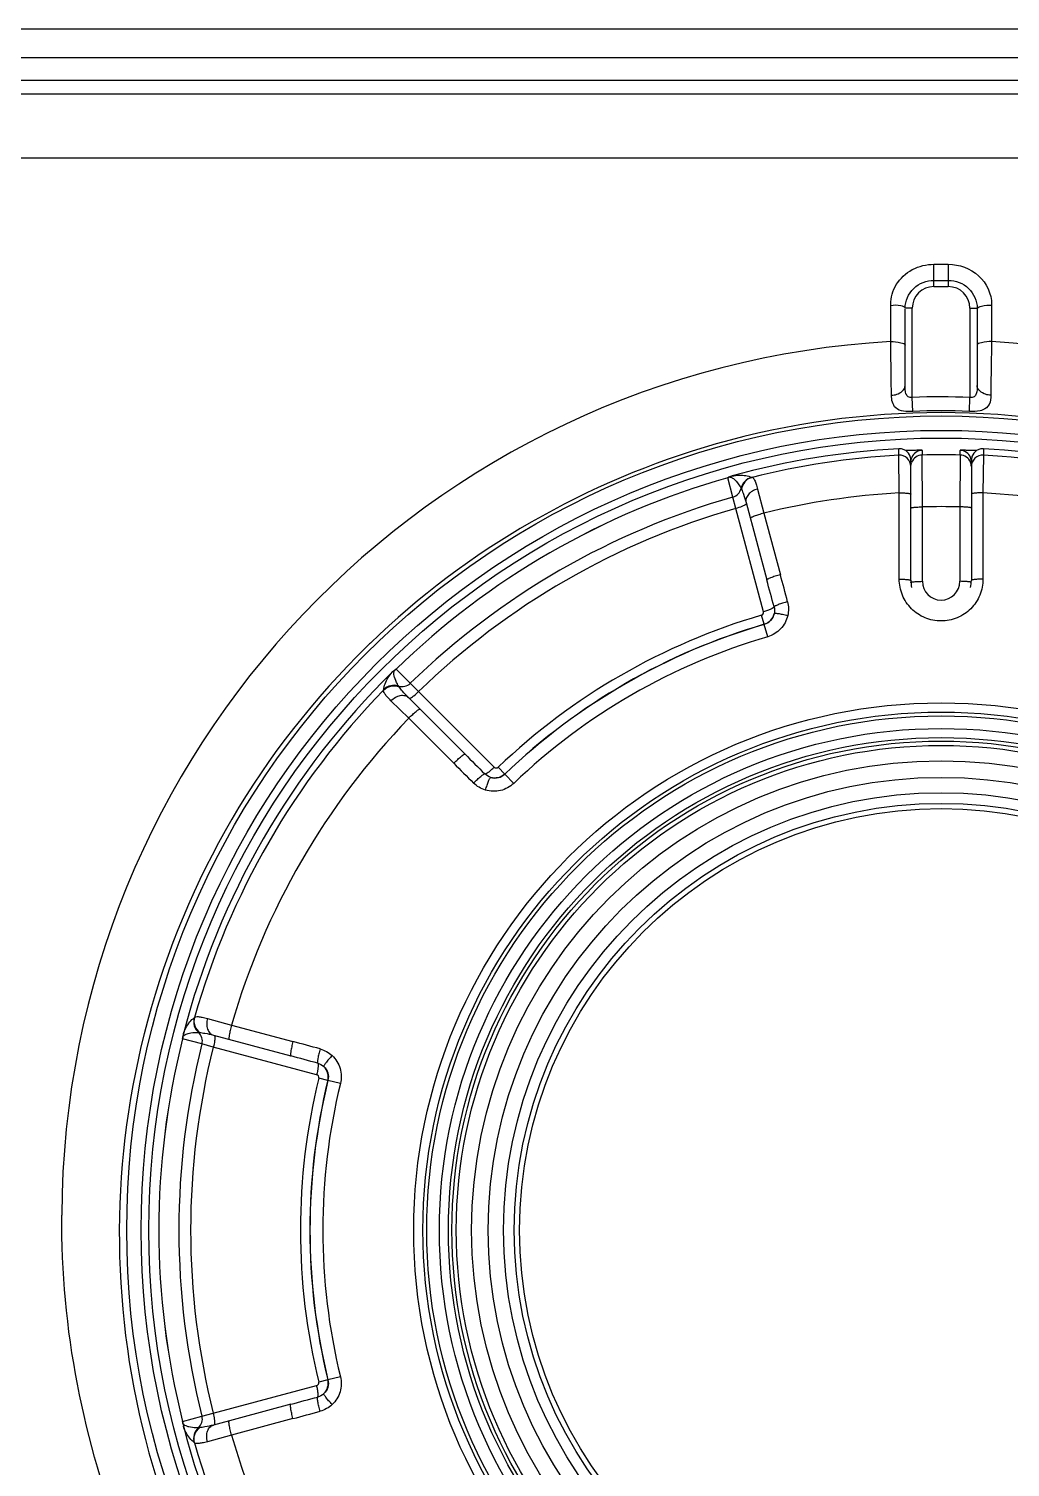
# Model space of a CAD drawing. Header units: millimetres. Extents: x -1319 to 3519, y -1539 to 2345.
# Drawn here: x 717 to 751.06, y -130.86 to -80.93 of the extents above; entities that cross this region are included whole.
import ezdxf

# ---------------------------------------------------------------- set-up
doc = ezdxf.new("R2010")
doc.units = ezdxf.units.MM
doc.header["$LTSCALE"] = 65.395
doc.layers.get('0').update_dxf_attribs({"linetype": 'CONTINUOUS'})

msp = doc.modelspace()

# ---------------------------------------------------------------- linework, layer by layer
at = {"linetype": 'Continuous'}
for p, q in [((233.06, -80.931), (1004.26, -80.931)), ((233.06, -81.931), (1004.26, -81.931)), ((1004.26, -82.731), (233.06, -82.731)), ((1046.196, -83.202), (191.125, -83.202)), ((922.66, -85.426), (314.66, -85.426)), ((748.41, -89.106), (748.91, -89.106)), ((748.41, -89.881), (748.41, -89.106)), ((748.91, -89.106), (748.91, -89.881)), ((748.41, -89.666), (748.91, -89.666)), ((748.41, -89.881), (748.91, -89.881)), ((746.91, -91.789), (746.91, -90.502)), ((747.66, -90.631), (747.41, -90.631)), ((747.41, -93.316), (747.41, -90.662)), ((747.66, -93.727), (747.66, -90.631)), ((749.66, -90.631), (749.91, -90.631)), ((749.66, -90.631), (749.66, -93.727)), ((749.91, -90.662), (749.91, -93.316)), ((750.41, -90.502), (750.41, -91.789)), ((746.912, -91.924), (746.91, -91.789)), ((746.917, -92.229), (746.912, -91.924)), ((750.397, -92.666), (750.388, -93.32)), ((750.388, -93.32), (750.384, -93.651)), ((747.678, -94.211), (747.66, -93.727)), ((749.642, -94.211), (749.66, -93.727)), ((747.188, -95.566), (747.188, -95.508)), ((747.188, -95.731), (747.188, -95.566)), ((747.208, -97.04), (747.188, -95.731)), ((748, -95.564), (748, -95.727)), ((748.01, -97.528), (748, -95.727)), ((749.32, -95.727), (749.31, -97.528)), ((749.32, -95.727), (749.32, -95.564)), ((750.132, -95.731), (750.113, -97.04)), ((750.132, -95.508), (750.132, -95.508)), ((750.132, -95.508), (750.132, -95.653)), ((750.132, -95.653), (750.132, -95.731)), ((747.61, -100.081), (747.61, -95.908)), ((749.71, -95.908), (749.71, -100.081)), ((741.254, -96.514), (741.254, -96.514)), ((741.435, -97.187), (741.254, -96.514)), ((741.322, -96.488), (741.322, -96.488)), ((741.535, -97.583), (741.435, -97.187)), ((742.293, -96.909), (742.511, -97.747)), ((747.207, -100.037), (747.208, -97.04)), ((750.113, -97.04), (750.113, -100.037)), ((742.496, -101.166), (741.535, -97.583)), ((741.894, -97.378), (742.613, -100.064)), ((742.511, -97.747), (743.083, -99.881)), ((748.01, -100.111), (748.01, -97.528)), ((749.31, -97.528), (749.31, -100.111)), ((742.52, -101.603), (742.428, -101.29)), ((742.521, -101.608), (742.52, -101.603)), ((742.645, -102.034), (742.521, -101.608)), ((729.689, -103.204), (729.615, -103.264)), ((729.689, -103.204), (729.689, -103.204)), ((729.746, -103.159), (729.745, -103.158)), ((729.746, -103.159), (730.238, -103.651)), ((730.238, -103.651), (730.53, -103.937)), ((730.184, -104.864), (729.569, -104.256)), ((732.14, -106.111), (730.174, -104.145)), ((730.53, -103.937), (733.153, -106.56)), ((731.747, -106.426), (730.184, -104.864)), ((733.52, -106.799), (733.294, -106.563)), ((733.52, -106.799), (733.523, -106.802)), ((733.83, -107.123), (733.523, -106.802)), ((723.201, -115.284), (724.036, -115.514)), ((724.036, -115.514), (726.17, -116.086)), ((722.34, -115.986), (722.339, -115.986)), ((723.012, -116.166), (722.34, -115.986)), ((722.351, -115.915), (722.35, -115.915)), ((723.405, -116.277), (723.012, -116.166)), ((726.989, -117.237), (723.405, -116.277)), ((723.408, -115.864), (726.094, -116.584)), ((727.379, -117.435), (727.062, -117.357)), ((727.384, -117.436), (727.379, -117.435)), ((727.815, -117.541), (727.384, -117.436)), ((727.815, -127.72), (727.384, -127.826)), ((723.405, -128.985), (726.989, -128.025)), ((727.379, -127.827), (727.062, -127.904)), ((727.379, -127.827), (727.384, -127.826)), ((726.094, -128.677), (723.408, -129.397)), ((722.34, -129.275), (722.339, -129.275)), ((722.34, -129.275), (723.012, -129.095)), ((723.012, -129.095), (723.405, -128.985)), ((726.17, -129.176), (724.036, -129.748)), ((722.351, -129.347), (722.35, -129.347)), ((722.35, -129.347), (722.365, -129.441)), ((724.036, -129.748), (723.201, -129.977))]:
    msp.add_line(p, q, dxfattribs=at)
for points in [[(741.322, -96.488), (741.297, -96.499), (741.254, -96.514)], [(741.41, -96.454), (741.397, -96.458), (741.322, -96.488)], [(729.745, -103.158), (729.711, -103.188), (729.689, -103.204)], [(722.365, -115.821), (722.362, -115.834), (722.35, -115.915)], [(722.35, -115.915), (722.348, -115.942), (722.339, -115.986)], [(722.339, -129.275), (722.348, -129.32), (722.35, -129.347)]]:
    msp.add_lwpolyline(points, dxfattribs=at)
for radius in [28.259, 27.759, 27.493, 27.493, 18.3, 17.98, 17.85, 17.411, 17.096, 16.974, 16.824, 16.292, 15.714, 15.182, 14.813, 14.63]:
    msp.add_circle((748.66, -122.631), radius, dxfattribs=at)
for centre, radius, start, end in [((748.41, -90.631), 0.75, 90, 180), ((748.91, -90.631), 0.75, 0, 90), ((748.66, -122.256), 30.517, 93.2879, 179.7321), ((748.66, -122.256), 30.517, 0.2679, 86.7124), ((292.035, -99.168), 454.934, 0.6949, 0.87395), ((748.659, -120.713), 27.005, 87.8758, 92.1202), ((748.66, -122.769), 28.514, 74.122, 105.8786), ((748.659, -120.131), 25.939, 87.8282, 92.1678), ((748.661, -122.774), 28.519, 105.8776, 133.9844), ((748.66, -122.631), 27.162, 93.1059, 105.4806), ((748.66, -122.631), 26.94, 93.1319, 104.0894), ((747.21, -95.911), 0.403, 74.559, 93.0328), ((747.21, -96.131), 0.4, 0.0057, 93.1362), ((747.209, -95.91), 0.402, 56.3946, 74.4475), ((747.207, -95.908), 0.403, 0.0721, 18.5523), ((748.013, -95.965), 0.403, 157.9328, 172.0607), ((748.01, -95.964), 0.4, 91.3995, 157.8399), ((748.01, -96.127), 0.4, 91.4083, 157.8419), ((748.66, -122.595), 26.876, 88.5932, 91.4068), ((749.31, -95.964), 0.4, 22.1601, 88.6004), ((749.31, -96.127), 0.4, 22.1621, 88.592), ((749.307, -95.965), 0.403, 7.9393, 22.0672), ((750.11, -96.131), 0.4, 86.8636, 179.9903), ((750.113, -95.908), 0.403, 161.4477, 179.9279), ((750.111, -95.91), 0.402, 105.5526, 123.6053), ((750.11, -95.911), 0.403, 86.9672, 105.441), ((748.66, -122.631), 27.162, 74.5194, 86.8941), ((748.66, -122.631), 26.94, 75.9106, 86.8681), ((748.008, -95.964), 0.398, 172.0413, 179.9735), ((749.312, -95.964), 0.398, 0.0265, 7.9587), ((748.66, -122.631), 27.147, 105.8321, 134.1679), ((748.66, -122.631), 27.146, 105.8321, 134.1679), ((741.145, -96.131), 0.399, 285.8461, 296.2948), ((741.542, -96.923), 0.487, 108.5567, 116.8432), ((741.293, -96.692), 0.206, 80.452, 81.9505), ((741.542, -96.922), 0.486, 105.6716, 108.5537), ((742.206, -96.987), 0.5, 104.1501, 168.1903), ((748.66, -122.631), 26.45, 105.8536, 134.1464), ((741.325, -96.802), 0.4, 285.8206, 348.0736), ((748.66, -122.631), 25.632, 93.2485, 103.8799), ((748.66, -122.631), 25.632, 76.1201, 86.7515), ((748.66, -122.631), 26.042, 105.8776, 134.1224), ((748.66, -122.396), 24.877, 88.5027, 91.4973), ((382.089, -196.667), 373.242, 14.85168, 15.00012), ((580.763, -143.383), 168.049, 14.67055, 15.00269), ((748.66, -100.081), 1.05, 180, 193.2966), ((748.66, -100.111), 0.65, 180.001, 359.999), ((748.66, -100.081), 1.05, 346.7215, 360), ((748.66, -122.631), 22.233, 106.2787, 133.7213), ((742.379, -101.123), 0.5, 286.287, 346.5434), ((748.66, -122.631), 21.906, 106.2787, 133.7213), ((748.66, -122.631), 21.901, 106.279, 133.721), ((748.698, -122.812), 28.571, 133.9857, 134.3219), ((748.66, -122.631), 21.457, 106.279, 133.721), ((748.664, -122.776), 28.522, 134.3234, 164.9691), ((748.66, -122.631), 27.162, 134.5194, 165.4806), ((729.955, -103.612), 0.487, 123.1566, 134.3266), ((729.879, -103.281), 0.205, 158.0477, 159.0748), ((729.468, -102.873), 0.399, 303.7044, 314.1547), ((729.679, -104.22), 0.5, 71.8199, 135.8518), ((729.959, -103.365), 0.4, 251.9219, 314.1789), ((748.66, -122.631), 26.94, 135.9106, 164.0894), ((748.66, -122.631), 25.632, 136.1201, 163.8799), ((996.06, 157.807), 373.238, 224.99989, 225.14832), ((850.577, 12.393), 168.043, 224.99731, 225.32945), ((733.174, -106.438), 0.5, 253.4565, 313.713), ((723.225, -115.398), 0.5, 164.1501, 228.1903), ((748.791, -122.791), 28.649, 165.0066, 179.68), ((722.837, -115.941), 0.486, 165.6716, 168.5539), ((722.625, -116.068), 0.4, 345.8206, 48.0736), ((748.66, -122.631), 27.147, 165.8321, 194.1679), ((748.66, -122.631), 27.146, 165.8321, 194.1679), ((748.66, -122.631), 26.45, 165.8536, 194.1464), ((721.953, -115.889), 0.399, 345.8461, 356.2948), ((722.837, -115.941), 0.487, 168.5569, 176.8432), ((722.513, -116.042), 0.206, 140.4523, 141.9505), ((722.612, -116.166), 0.366, 118.5209, 121.6504), ((748.66, -122.631), 26.042, 165.8776, 194.1224), ((682.683, -278.411), 168.049, 74.67055, 75.00269), ((629.492, -477.109), 373.242, 74.85168, 75.00012), ((726.893, -117.316), 0.5, 346.287, 46.5435), ((748.66, -122.631), 22.233, 166.2787, 193.7213), ((748.66, -122.631), 21.906, 166.2787, 193.7213), ((748.66, -122.631), 21.901, 166.279, 193.721), ((748.66, -122.631), 21.457, 166.279, 193.721), ((748.794, -122.757), 28.651, 179.7471, 194.4298), ((726.893, -127.945), 0.5, 313.4565, 13.713), ((629.49, 231.856), 373.251, 284.99988, 285.14832), ((721.953, -129.373), 0.399, 3.7044, 14.1547), ((722.625, -129.193), 0.4, 311.9219, 14.1789), ((682.685, 33.144), 168.043, 284.99731, 285.32945), ((722.837, -129.32), 0.487, 183.1566, 194.3266), ((722.512, -129.221), 0.205, 218.0474, 219.0614), ((748.66, -122.631), 27.162, 194.5194, 225.4806), ((723.225, -129.863), 0.5, 131.8199, 195.8518), ((748.66, -122.631), 25.632, 196.1201, 223.8799), ((748.664, -122.771), 28.522, 194.468, 225.2613), ((748.66, -122.631), 26.94, 195.9106, 224.0894)]:
    msp.add_arc(centre, radius, start, end, dxfattribs=at)
for points, knots in [([(747.106, -89.812), (747.238, -89.596), (747.634, -89.23), (748.153, -89.106), (748.41, -89.106)], [0, 0, 0, 0, 0.496253, 1, 1, 1, 1]), ([(748.91, -89.106), (749.285, -89.106), (750.054, -89.374), (750.418, -90.137), (750.41, -90.502)], [0, 0, 0, 0, 0.506709, 1, 1, 1, 1]), ([(747.41, -90.631), (747.41, -90.381), (747.635, -89.861), (748.158, -89.666), (748.41, -89.666)], [0, 0, 0, 0, 0.497911, 1, 1, 1, 1]), ([(748.91, -89.666), (749.162, -89.666), (749.683, -89.861), (749.914, -90.381), (749.91, -90.631)], [0, 0, 0, 0, 0.501973, 1, 1, 1, 1]), ([(746.91, -90.533), (747.025, -90.512), (747.174, -90.509), (747.408, -90.572), (747.41, -90.631)], [0, 0, 0, 0, 0.66617, 1, 1, 1, 1]), ([(750.41, -90.533), (750.292, -90.533), (750.15, -90.545), (749.91, -90.605), (749.91, -90.662)], [0, 0, 0, 0, 0.673177, 1, 1, 1, 1]), ([(746.91, -91.789), (747.029, -91.789), (747.17, -91.801), (747.41, -91.861), (747.41, -91.918)], [0, 0, 0, 0, 0.673182, 1, 1, 1, 1]), ([(750.41, -91.789), (750.292, -91.789), (750.15, -91.801), (749.91, -91.861), (749.91, -91.918)], [0, 0, 0, 0, 0.673186, 1, 1, 1, 1]), ([(746.936, -93.65), (746.998, -93.648), (747.193, -93.624), (747.41, -93.456), (747.41, -93.316)], [0, 0, 0, 0, 0.305738, 1, 1, 1, 1]), ([(747.66, -93.727), (747.612, -93.732), (747.507, -93.727), (747.403, -93.551), (747.41, -93.41), (747.41, -93.316)], [0, 0, 0, 0, 0.26031, 0.492922, 1, 1, 1, 1]), ([(749.91, -93.316), (749.91, -93.411), (749.919, -93.553), (749.812, -93.726), (749.708, -93.732), (749.66, -93.727)], [0, 0, 0, 0, 0.50969, 0.74077, 1, 1, 1, 1]), ([(750.384, -93.651), (750.322, -93.648), (750.128, -93.624), (749.91, -93.456), (749.91, -93.316)], [0, 0, 0, 0, 0.305738, 1, 1, 1, 1]), ([(747.678, -94.211), (747.477, -94.218), (747.031, -94.227), (746.938, -93.805), (746.936, -93.65)], [0, 0, 0, 0, 0.565361, 1, 1, 1, 1]), ([(750.384, -93.651), (750.383, -93.758), (750.373, -93.974), (750.201, -94.127), (750.11, -94.161)], [0, 0, 0, 0, 0.527529, 1, 1, 1, 1]), ([(750.11, -94.161), (750.079, -94.172), (749.926, -94.213), (749.766, -94.216), (749.642, -94.211)], [0, 0, 0, 0, 0.211385, 1, 1, 1, 1]), ([(748, -95.564), (748, -95.563), (747.993, -95.564), (747.986, -95.562), (747.968, -95.563), (747.937, -95.562), (747.886, -95.562), (747.815, -95.563), (747.731, -95.565), (747.602, -95.569), (747.501, -95.572), (747.431, -95.575)], [0, 0, 0, 0, 0.006283, 0.024196, 0.052757, 0.090827, 0.191402, 0.318973, 0.468117, 0.634195, 1, 1, 1, 1]), ([(749.889, -95.575), (749.819, -95.572), (749.718, -95.569), (749.589, -95.565), (749.505, -95.563), (749.434, -95.562), (749.383, -95.562), (749.352, -95.563), (749.335, -95.562), (749.327, -95.564), (749.32, -95.563), (749.32, -95.564)], [0, 0, 0, 0, 0.365804, 0.531881, 0.681025, 0.808596, 0.909171, 0.947242, 0.975803, 0.993717, 1, 1, 1, 1]), ([(741.327, -96.489), (741.334, -96.49), (741.356, -96.495), (741.378, -96.503), (741.392, -96.51)], [0, 0, 0, 0, 0.294108, 1, 1, 1, 1]), ([(741.41, -96.454), (741.565, -96.425), (741.798, -96.41), (742.022, -96.47), (742.084, -96.503)], [0, 0, 0, 0, 0.693021, 1, 1, 1, 1]), ([(741.475, -96.564), (741.503, -96.586), (741.599, -96.682), (741.672, -96.798), (741.717, -96.885)], [0, 0, 0, 0, 0.268677, 1, 1, 1, 1]), ([(742.102, -96.501), (742.008, -96.525), (741.83, -96.634), (741.747, -96.824), (741.734, -96.921)], [0, 0, 0, 0, 0.498106, 1, 1, 1, 1]), ([(742.084, -96.503), (742.085, -96.503), (742.091, -96.503), (742.097, -96.502), (742.102, -96.501)], [0, 0, 0, 0, 0.116284, 1, 1, 1, 1]), ([(742.102, -96.501), (742.117, -96.5), (742.156, -96.538), (742.197, -96.615), (742.248, -96.747), (742.277, -96.85), (742.293, -96.909)], [0, 0, 0, 0, 0.099683, 0.297656, 0.599981, 1, 1, 1, 1]), ([(741.717, -96.885), (741.717, -96.886), (741.723, -96.898), (741.729, -96.91), (741.734, -96.921)], [0, 0, 0, 0, 0.119525, 1, 1, 1, 1]), ([(741.734, -96.921), (741.762, -96.975), (741.82, -97.126), (741.868, -97.281), (741.894, -97.378)], [0, 0, 0, 0, 0.375633, 1, 1, 1, 1]), ([(742.293, -96.909), (742.23, -96.926), (742.112, -96.974), (741.971, -97.087), (741.886, -97.228), (741.882, -97.333), (741.894, -97.378)], [0, 0, 0, 0, 0.28904, 0.557234, 0.792097, 1, 1, 1, 1]), ([(747.208, -97.04), (747.259, -97.04), (747.354, -97.041), (747.466, -97.049), (747.538, -97.058), (747.576, -97.065), (747.598, -97.072), (747.61, -97.08), (747.61, -97.084)], [0, 0, 0, 0, 0.375837, 0.695728, 0.819131, 0.91209, 0.97165, 1, 1, 1, 1]), ([(750.113, -97.04), (750.061, -97.04), (749.966, -97.041), (749.855, -97.049), (749.782, -97.058), (749.745, -97.065), (749.722, -97.072), (749.71, -97.08), (749.71, -97.084)], [0, 0, 0, 0, 0.375852, 0.695748, 0.81915, 0.912104, 0.971656, 1, 1, 1, 1]), ([(741.88, -97.444), (741.863, -97.457), (741.82, -97.482), (741.706, -97.532), (741.607, -97.563), (741.535, -97.583)], [0, 0, 0, 0, 0.16872, 0.404333, 1, 1, 1, 1]), ([(741.902, -97.409), (741.903, -97.411), (741.902, -97.426), (741.889, -97.436), (741.88, -97.444)], [0, 0, 0, 0, 0.173058, 1, 1, 1, 1]), ([(742.511, -97.747), (742.449, -97.763), (742.336, -97.796), (742.204, -97.841), (742.12, -97.875), (742.077, -97.897), (742.052, -97.911), (742.04, -97.925), (742.042, -97.93)], [0, 0, 0, 0, 0.376116, 0.695926, 0.819239, 0.912115, 0.971628, 1, 1, 1, 1]), ([(747.61, -97.568), (747.61, -97.565), (747.623, -97.557), (747.644, -97.552), (747.682, -97.545), (747.753, -97.537), (747.865, -97.53), (747.959, -97.528), (748.01, -97.528)], [0, 0, 0, 0, 0.026939, 0.08594, 0.178688, 0.30211, 0.622653, 1, 1, 1, 1]), ([(749.71, -97.568), (749.71, -97.565), (749.697, -97.557), (749.676, -97.552), (749.638, -97.545), (749.567, -97.537), (749.455, -97.53), (749.361, -97.528), (749.31, -97.528)], [0, 0, 0, 0, 0.026939, 0.08594, 0.178688, 0.302111, 0.622653, 1, 1, 1, 1]), ([(743.083, -99.881), (743.022, -99.898), (742.908, -99.931), (742.776, -99.976), (742.692, -100.01), (742.649, -100.031), (742.624, -100.046), (742.612, -100.06), (742.613, -100.064)], [0, 0, 0, 0, 0.376103, 0.695917, 0.819234, 0.912114, 0.971629, 1, 1, 1, 1]), ([(747.207, -100.037), (747.259, -100.037), (747.354, -100.038), (747.466, -100.046), (747.538, -100.055), (747.576, -100.063), (747.598, -100.069), (747.61, -100.077), (747.61, -100.081)], [0, 0, 0, 0, 0.3758, 0.695715, 0.819135, 0.912105, 0.971664, 1, 1, 1, 1]), ([(748.66, -101.487), (748.471, -101.487), (748.088, -101.411), (747.605, -101.088), (747.283, -100.606), (747.207, -100.225), (747.207, -100.037)], [0, 0, 0, 0, 0.250713, 0.500971, 0.750646, 1, 1, 1, 1]), ([(747.612, -100.147), (747.613, -100.146), (747.622, -100.14), (747.632, -100.138), (747.641, -100.136)], [0, 0, 0, 0, 0.159673, 1, 1, 1, 1]), ([(747.641, -100.136), (747.646, -100.134), (747.675, -100.128), (747.704, -100.125), (747.727, -100.123)], [0, 0, 0, 0, 0.195752, 1, 1, 1, 1]), ([(747.727, -100.123), (747.747, -100.121), (747.842, -100.113), (747.936, -100.111), (748.01, -100.111)], [0, 0, 0, 0, 0.214691, 1, 1, 1, 1]), ([(750.113, -100.037), (750.113, -100.225), (750.038, -100.606), (749.715, -101.088), (749.232, -101.411), (748.849, -101.487), (748.66, -101.487)], [0, 0, 0, 0, 0.249353, 0.499026, 0.749284, 1, 1, 1, 1]), ([(749.593, -100.123), (749.573, -100.121), (749.479, -100.113), (749.384, -100.111), (749.31, -100.111)], [0, 0, 0, 0, 0.214693, 1, 1, 1, 1]), ([(749.68, -100.136), (749.674, -100.134), (749.645, -100.128), (749.616, -100.125), (749.593, -100.123)], [0, 0, 0, 0, 0.195753, 1, 1, 1, 1]), ([(749.708, -100.147), (749.707, -100.146), (749.698, -100.14), (749.688, -100.138), (749.68, -100.136)], [0, 0, 0, 0, 0.159617, 1, 1, 1, 1]), ([(750.113, -100.037), (750.062, -100.037), (749.967, -100.038), (749.855, -100.046), (749.782, -100.055), (749.745, -100.063), (749.722, -100.069), (749.71, -100.077), (749.71, -100.081)], [0, 0, 0, 0, 0.37579, 0.695707, 0.81913, 0.912103, 0.971665, 1, 1, 1, 1]), ([(743.333, -100.823), (743.274, -100.838), (743.165, -100.869), (743.037, -100.911), (742.953, -100.944), (742.908, -100.964), (742.88, -100.981), (742.865, -100.993), (742.863, -100.999)], [0, 0, 0, 0, 0.361257, 0.673602, 0.797796, 0.895144, 0.962629, 1, 1, 1, 1]), ([(742.428, -101.29), (742.452, -101.282), (742.497, -101.247), (742.503, -101.191), (742.496, -101.166)], [0, 0, 0, 0, 0.502184, 1, 1, 1, 1]), ([(742.863, -100.999), (742.862, -101.005), (742.852, -101.019), (742.816, -101.047), (742.742, -101.084), (742.63, -101.128), (742.543, -101.154), (742.496, -101.166)], [0, 0, 0, 0, 0.044984, 0.115733, 0.337115, 0.644949, 1, 1, 1, 1]), ([(742.866, -101.239), (742.846, -101.323), (742.762, -101.486), (742.605, -101.583), (742.521, -101.608)], [0, 0, 0, 0, 0.495921, 1, 1, 1, 1]), ([(743.338, -101.302), (743.298, -101.471), (743.126, -101.794), (742.812, -101.985), (742.645, -102.034)], [0, 0, 0, 0, 0.49938, 1, 1, 1, 1]), ([(743.338, -101.302), (743.28, -101.288), (743.171, -101.265), (743.043, -101.243), (742.958, -101.233), (742.913, -101.231), (742.885, -101.232), (742.868, -101.235), (742.866, -101.239)], [0, 0, 0, 0, 0.374731, 0.691497, 0.814316, 0.907968, 0.969619, 1, 1, 1, 1]), ([(729.32, -103.872), (729.324, -103.802), (729.383, -103.578), (729.513, -103.384), (729.615, -103.264)], [0, 0, 0, 0, 0.30698, 1, 1, 1, 1]), ([(729.691, -103.437), (729.687, -103.421), (729.67, -103.347), (729.666, -103.264), (729.688, -103.208)], [0, 0, 0, 0, 0.211204, 1, 1, 1, 1]), ([(729.31, -103.887), (729.378, -103.817), (729.561, -103.717), (729.767, -103.74), (729.857, -103.778)], [0, 0, 0, 0, 0.498105, 1, 1, 1, 1]), ([(729.835, -103.745), (729.82, -103.722), (729.762, -103.625), (729.714, -103.52), (729.691, -103.437)], [0, 0, 0, 0, 0.24169, 1, 1, 1, 1]), ([(729.857, -103.778), (729.855, -103.774), (729.847, -103.763), (729.84, -103.751), (729.835, -103.745)], [0, 0, 0, 0, 0.375999, 1, 1, 1, 1]), ([(730.174, -104.145), (730.103, -104.073), (729.993, -103.954), (729.891, -103.829), (729.857, -103.778)], [0, 0, 0, 0, 0.62438, 1, 1, 1, 1]), ([(729.569, -104.256), (729.525, -104.213), (729.45, -104.136), (729.361, -104.026), (729.315, -103.951), (729.302, -103.899), (729.31, -103.887)], [0, 0, 0, 0, 0.400011, 0.702339, 0.900289, 1, 1, 1, 1]), ([(729.31, -103.887), (729.312, -103.885), (729.315, -103.88), (729.32, -103.875), (729.32, -103.872)], [0, 0, 0, 0, 0.372708, 1, 1, 1, 1]), ([(729.569, -104.256), (729.614, -104.209), (729.715, -104.131), (729.883, -104.065), (730.048, -104.062), (730.141, -104.112), (730.174, -104.145)], [0, 0, 0, 0, 0.28904, 0.557235, 0.792098, 1, 1, 1, 1]), ([(730.196, -104.167), (730.206, -104.177), (730.26, -104.159), (730.291, -104.138), (730.315, -104.121)], [0, 0, 0, 0, 0.314912, 1, 1, 1, 1]), ([(730.315, -104.121), (730.332, -104.109), (730.408, -104.053), (730.478, -103.989), (730.53, -103.937)], [0, 0, 0, 0, 0.215714, 1, 1, 1, 1]), ([(730.184, -104.864), (730.23, -104.819), (730.315, -104.737), (730.42, -104.645), (730.491, -104.589), (730.531, -104.563), (730.556, -104.549), (730.574, -104.545), (730.578, -104.548)], [0, 0, 0, 0, 0.376105, 0.695911, 0.819225, 0.912105, 0.971623, 1, 1, 1, 1]), ([(731.747, -106.426), (731.792, -106.381), (731.877, -106.299), (731.982, -106.207), (732.054, -106.152), (732.094, -106.125), (732.119, -106.111), (732.137, -106.108), (732.14, -106.111)], [0, 0, 0, 0, 0.376103, 0.695917, 0.819234, 0.912114, 0.971629, 1, 1, 1, 1]), ([(732.438, -107.113), (732.48, -107.07), (732.562, -106.991), (732.662, -106.901), (732.732, -106.845), (732.772, -106.817), (732.801, -106.8), (732.819, -106.793), (732.825, -106.794)], [0, 0, 0, 0, 0.361263, 0.67361, 0.797803, 0.89515, 0.962633, 1, 1, 1, 1]), ([(732.825, -106.794), (732.831, -106.796), (732.847, -106.795), (732.89, -106.778), (732.959, -106.732), (733.053, -106.657), (733.119, -106.595), (733.153, -106.56)], [0, 0, 0, 0, 0.044983, 0.115731, 0.33711, 0.644943, 1, 1, 1, 1]), ([(733.523, -106.802), (733.46, -106.863), (733.297, -106.95), (733.114, -106.942), (733.032, -106.917)], [0, 0, 0, 0, 0.50408, 1, 1, 1, 1]), ([(733.153, -106.56), (733.171, -106.578), (733.223, -106.601), (733.276, -106.581), (733.294, -106.563)], [0, 0, 0, 0, 0.497816, 1, 1, 1, 1]), ([(732.85, -107.357), (732.867, -107.3), (732.902, -107.195), (732.947, -107.072), (732.98, -106.994), (733.001, -106.953), (733.015, -106.93), (733.027, -106.917), (733.032, -106.917)], [0, 0, 0, 0, 0.374738, 0.691503, 0.81432, 0.907969, 0.969618, 1, 1, 1, 1]), ([(733.83, -107.123), (733.704, -107.243), (733.382, -107.42), (733.016, -107.407), (732.85, -107.357)], [0, 0, 0, 0, 0.500619, 1, 1, 1, 1]), ([(722.365, -115.821), (722.418, -115.672), (722.521, -115.463), (722.685, -115.299), (722.744, -115.262)], [0, 0, 0, 0, 0.693021, 1, 1, 1, 1]), ([(722.752, -115.246), (722.726, -115.339), (722.731, -115.547), (722.854, -115.714), (722.932, -115.774)], [0, 0, 0, 0, 0.498106, 1, 1, 1, 1]), ([(722.744, -115.262), (722.745, -115.261), (722.748, -115.256), (722.75, -115.25), (722.752, -115.246)], [0, 0, 0, 0, 0.116284, 1, 1, 1, 1]), ([(722.752, -115.246), (722.759, -115.232), (722.811, -115.217), (722.899, -115.22), (723.038, -115.242), (723.142, -115.268), (723.201, -115.284)], [0, 0, 0, 0, 0.099683, 0.297657, 0.599982, 1, 1, 1, 1]), ([(723.201, -115.284), (723.184, -115.347), (723.166, -115.473), (723.194, -115.652), (723.273, -115.796), (723.362, -115.852), (723.408, -115.864)], [0, 0, 0, 0, 0.28904, 0.557234, 0.792097, 1, 1, 1, 1]), ([(722.437, -115.845), (722.446, -115.84), (722.478, -115.824), (722.513, -115.812), (722.538, -115.804)], [0, 0, 0, 0, 0.266422, 1, 1, 1, 1]), ([(722.538, -115.804), (722.568, -115.796), (722.685, -115.77), (722.805, -115.767), (722.892, -115.771)], [0, 0, 0, 0, 0.263586, 1, 1, 1, 1]), ([(722.892, -115.771), (722.894, -115.771), (722.907, -115.772), (722.92, -115.773), (722.932, -115.774)], [0, 0, 0, 0, 0.119526, 1, 1, 1, 1]), ([(722.932, -115.774), (722.992, -115.777), (723.152, -115.803), (723.31, -115.838), (723.408, -115.864)], [0, 0, 0, 0, 0.375635, 1, 1, 1, 1]), ([(724.036, -115.514), (724.019, -115.576), (723.991, -115.69), (723.964, -115.827), (723.951, -115.917), (723.948, -115.965), (723.949, -115.994), (723.955, -116.011), (723.959, -116.012)], [0, 0, 0, 0, 0.376116, 0.695926, 0.819239, 0.912115, 0.971628, 1, 1, 1, 1]), ([(722.354, -115.91), (722.36, -115.904), (722.38, -115.883), (722.403, -115.865), (722.42, -115.855)], [0, 0, 0, 0, 0.300694, 1, 1, 1, 1]), ([(723.458, -115.999), (723.456, -116.019), (723.445, -116.113), (723.425, -116.205), (723.405, -116.277)], [0, 0, 0, 0, 0.215715, 1, 1, 1, 1]), ([(723.438, -115.873), (723.451, -115.876), (723.463, -115.931), (723.46, -115.969), (723.458, -115.999)], [0, 0, 0, 0, 0.314915, 1, 1, 1, 1]), ([(726.17, -116.086), (726.154, -116.147), (726.125, -116.262), (726.098, -116.399), (726.086, -116.489), (726.083, -116.537), (726.083, -116.565), (726.089, -116.583), (726.094, -116.584)], [0, 0, 0, 0, 0.376103, 0.695917, 0.819234, 0.912114, 0.971629, 1, 1, 1, 1]), ([(727.027, -116.836), (727.032, -116.839), (727.039, -116.855), (727.046, -116.9), (727.041, -116.983), (727.023, -117.102), (727.002, -117.19), (726.989, -117.237)], [0, 0, 0, 0, 0.044984, 0.115733, 0.337115, 0.644949, 1, 1, 1, 1]), ([(727.11, -116.341), (727.094, -116.399), (727.066, -116.509), (727.039, -116.641), (727.026, -116.73), (727.021, -116.779), (727.021, -116.812), (727.023, -116.831), (727.027, -116.836)], [0, 0, 0, 0, 0.361258, 0.673603, 0.797796, 0.895144, 0.962629, 1, 1, 1, 1]), ([(727.528, -116.575), (727.487, -116.619), (727.413, -116.701), (727.329, -116.802), (727.278, -116.87), (727.253, -116.908), (727.24, -116.933), (727.235, -116.949), (727.237, -116.953)], [0, 0, 0, 0, 0.374731, 0.691497, 0.814316, 0.907968, 0.969619, 1, 1, 1, 1]), ([(727.528, -116.575), (727.654, -116.694), (727.848, -117.005), (727.856, -117.372), (727.815, -117.541)], [0, 0, 0, 0, 0.499381, 1, 1, 1, 1]), ([(727.062, -117.357), (727.068, -117.333), (727.059, -117.276), (727.014, -117.243), (726.989, -117.237)], [0, 0, 0, 0, 0.502184, 1, 1, 1, 1]), ([(727.237, -116.953), (727.3, -117.012), (727.399, -117.166), (727.405, -117.351), (727.384, -117.436)], [0, 0, 0, 0, 0.495921, 1, 1, 1, 1]), ([(779.177, -122.113), (779.194, -126.033), (777.677, -133.999), (771.012, -144.186), (760.831, -151.131), (748.66, -153.598), (736.489, -151.131), (726.309, -144.186), (719.643, -133.999), (718.126, -126.033), (718.143, -122.113)], [0, 0, 0, 0, 0.123101, 0.247266, 0.373034, 0.5, 0.626966, 0.752734, 0.876898, 1, 1, 1, 1]), ([(727.815, -127.72), (727.856, -127.89), (727.848, -128.256), (727.654, -128.567), (727.528, -128.686)], [0, 0, 0, 0, 0.500619, 1, 1, 1, 1]), ([(726.989, -128.025), (727.014, -128.018), (727.059, -127.985), (727.068, -127.929), (727.062, -127.904)], [0, 0, 0, 0, 0.497816, 1, 1, 1, 1]), ([(727.027, -128.426), (727.032, -128.422), (727.039, -128.407), (727.046, -128.362), (727.041, -128.279), (727.023, -128.16), (727.002, -128.071), (726.989, -128.025)], [0, 0, 0, 0, 0.044983, 0.115731, 0.33711, 0.644943, 1, 1, 1, 1]), ([(727.528, -128.686), (727.487, -128.642), (727.413, -128.56), (727.329, -128.46), (727.278, -128.391), (727.253, -128.354), (727.24, -128.329), (727.235, -128.312), (727.237, -128.308)], [0, 0, 0, 0, 0.374738, 0.691503, 0.81432, 0.907969, 0.969618, 1, 1, 1, 1]), ([(727.384, -127.826), (727.405, -127.911), (727.399, -128.095), (727.3, -128.249), (727.237, -128.308)], [0, 0, 0, 0, 0.50408, 1, 1, 1, 1]), ([(726.17, -129.176), (726.154, -129.114), (726.125, -128.999), (726.098, -128.862), (726.086, -128.773), (726.083, -128.725), (726.083, -128.696), (726.089, -128.679), (726.094, -128.677)], [0, 0, 0, 0, 0.376103, 0.695917, 0.819234, 0.912114, 0.971629, 1, 1, 1, 1]), ([(727.11, -128.921), (727.094, -128.862), (727.066, -128.752), (727.039, -128.62), (727.026, -128.532), (727.021, -128.483), (727.021, -128.45), (727.023, -128.431), (727.027, -128.426)], [0, 0, 0, 0, 0.361263, 0.67361, 0.797803, 0.89515, 0.962633, 1, 1, 1, 1]), ([(723.458, -129.263), (723.456, -129.243), (723.445, -129.149), (723.425, -129.056), (723.405, -128.985)], [0, 0, 0, 0, 0.215714, 1, 1, 1, 1]), ([(723.438, -129.389), (723.451, -129.385), (723.463, -129.33), (723.46, -129.293), (723.458, -129.263)], [0, 0, 0, 0, 0.314912, 1, 1, 1, 1]), ([(724.036, -129.748), (724.019, -129.686), (723.991, -129.571), (723.964, -129.434), (723.951, -129.344), (723.948, -129.297), (723.949, -129.268), (723.955, -129.251), (723.959, -129.249)], [0, 0, 0, 0, 0.376105, 0.695911, 0.819225, 0.912105, 0.971623, 1, 1, 1, 1]), ([(722.552, -129.461), (722.537, -129.457), (722.464, -129.435), (722.391, -129.397), (722.353, -129.35)], [0, 0, 0, 0, 0.21116, 1, 1, 1, 1]), ([(722.744, -130), (722.685, -129.962), (722.521, -129.798), (722.418, -129.589), (722.365, -129.441)], [0, 0, 0, 0, 0.30698, 1, 1, 1, 1]), ([(722.892, -129.491), (722.864, -129.492), (722.751, -129.494), (722.636, -129.484), (722.552, -129.461)], [0, 0, 0, 0, 0.241648, 1, 1, 1, 1]), ([(722.752, -130.016), (722.726, -129.923), (722.731, -129.715), (722.854, -129.547), (722.932, -129.488)], [0, 0, 0, 0, 0.498105, 1, 1, 1, 1]), ([(722.932, -129.488), (722.927, -129.488), (722.913, -129.489), (722.9, -129.49), (722.892, -129.491)], [0, 0, 0, 0, 0.376, 1, 1, 1, 1]), ([(723.408, -129.397), (723.31, -129.423), (723.152, -129.459), (722.992, -129.485), (722.932, -129.488)], [0, 0, 0, 0, 0.624378, 1, 1, 1, 1]), ([(723.201, -129.977), (723.184, -129.914), (723.166, -129.788), (723.194, -129.609), (723.273, -129.465), (723.362, -129.409), (723.408, -129.397)], [0, 0, 0, 0, 0.28904, 0.557235, 0.792098, 1, 1, 1, 1]), ([(722.752, -130.016), (722.752, -130.014), (722.749, -130.009), (722.748, -130.002), (722.744, -130)], [0, 0, 0, 0, 0.372709, 1, 1, 1, 1]), ([(723.201, -129.977), (723.142, -129.993), (723.038, -130.02), (722.899, -130.041), (722.811, -130.044), (722.759, -130.03), (722.752, -130.016)], [0, 0, 0, 0, 0.40001, 0.702337, 0.900289, 1, 1, 1, 1])]:
    msp.add_open_spline(points, degree=3, knots=knots, dxfattribs=at)
for points in [[(746.91, -90.502), (746.911, -90.263), (746.982, -90.016), (747.106, -89.812)], [(750.41, -91.789), (750.406, -92.081), (750.401, -92.374), (750.397, -92.666)], [(747.589, -95.78), (747.562, -95.698), (747.503, -95.623), (747.432, -95.575)], [(749.888, -95.575), (749.817, -95.623), (749.759, -95.698), (749.731, -95.78)], [(747.61, -96.127), (747.61, -96.076), (747.62, -96.024), (747.64, -95.976)], [(749.71, -96.127), (749.71, -96.076), (749.7, -96.024), (749.681, -95.976)], [(741.392, -96.51), (741.404, -96.516), (741.415, -96.522), (741.426, -96.528)], [(741.426, -96.528), (741.443, -96.539), (741.46, -96.551), (741.475, -96.564)], [(743.333, -100.823), (743.373, -100.977), (743.375, -101.147), (743.338, -101.302)], [(742.862, -100.999), (742.883, -101.076), (742.884, -101.161), (742.866, -101.239)], [(733.032, -106.917), (732.955, -106.894), (732.882, -106.85), (732.825, -106.794)], [(732.85, -107.357), (732.697, -107.312), (732.551, -107.225), (732.438, -107.113)], [(727.027, -116.836), (727.105, -116.857), (727.179, -116.898), (727.237, -116.953)], [(727.11, -116.341), (727.264, -116.383), (727.412, -116.466), (727.528, -116.575)], [(727.237, -128.308), (727.179, -128.363), (727.105, -128.405), (727.027, -128.426)], [(727.528, -128.686), (727.412, -128.796), (727.264, -128.879), (727.11, -128.921)]]:
    msp.add_open_spline(points, degree=3, dxfattribs=at)

doc.saveas('drawing.dxf')
